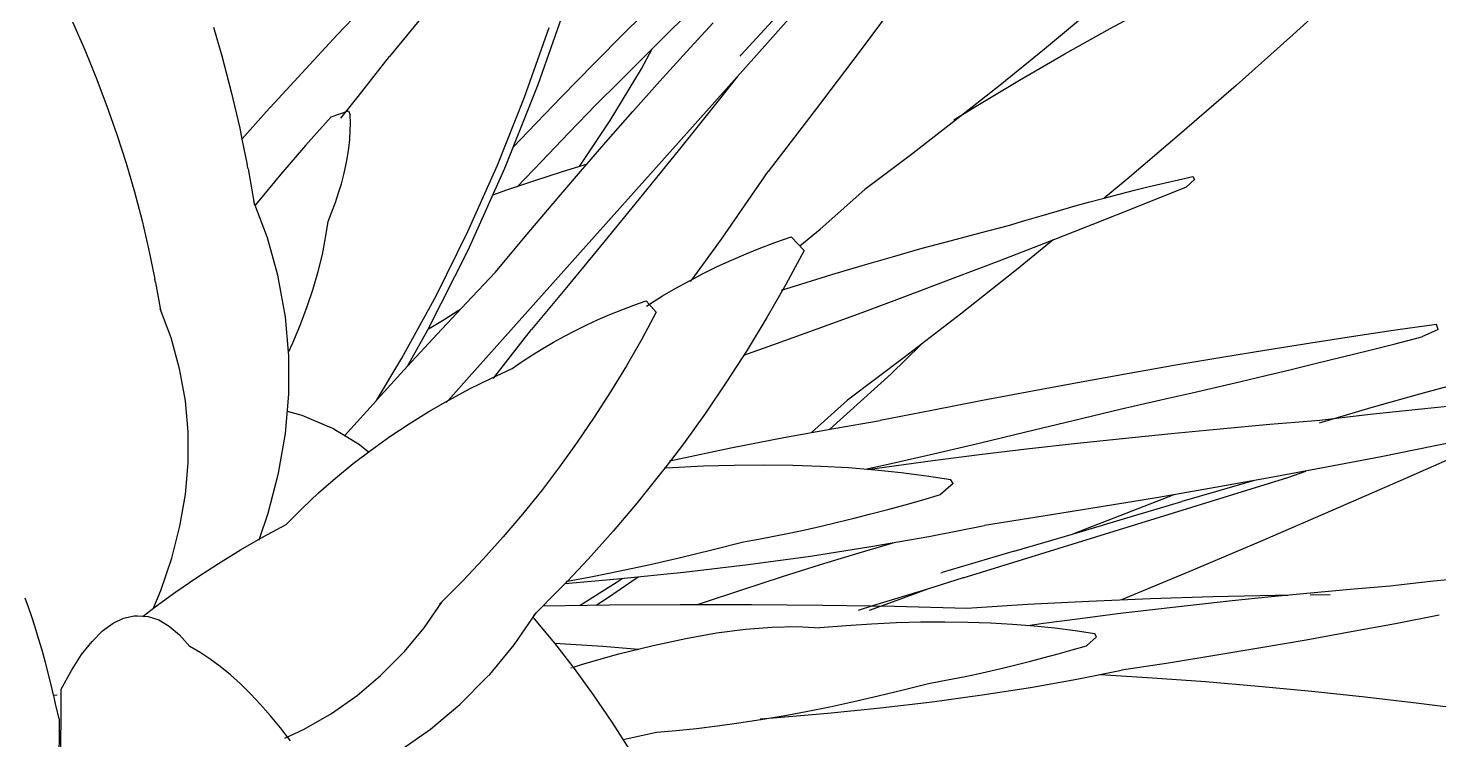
# Model space of a CAD drawing. Header units: metres. Extents: x 244.4 to 340.3, y -4.1 to 64.3.
# Drawn here: x 299.4045 to 299.7977, y 40.8763 to 41.0747 of the extents above; entities that cross this region are included whole.
import ezdxf

# ---------------------------------------------------------------- set-up
doc = ezdxf.new("R2010")
doc.units = ezdxf.units.M
doc.layers.add('Edges', color=7, linetype='Continuous')

msp = doc.modelspace()

# ---------------------------------------------------------------- linework, layer by layer
at = {"layer": 'Edges'}
for p, q in [((299.60908, 41.06897), (299.67197, 41.13984)), ((299.64919, 41.08563), (299.63641, 41.06844)), ((299.77112, 41.08568), (299.75623, 41.07213)), ((299.49068, 41.07287), (299.4972, 41.07976)), ((299.5467, 41.05907), (299.55505, 41.08296)), ((299.57091, 41.0736), (299.57934, 41.0819)), ((299.61735, 41.08275), (299.60326, 41.06728)), ((299.70615, 41.07465), (299.71891, 41.08151)), ((299.41685, 41.07649), (299.42027, 41.06872)), ((299.51343, 41.07675), (299.50522, 41.06689)), ((299.58181, 41.07229), (299.58827, 41.07879)), ((299.58807, 41.06817), (299.59547, 41.07621)), ((299.70012, 41.07913), (299.68782, 41.06892)), ((299.45615, 41.07501), (299.45847, 41.06703)), ((299.48412, 41.06585), (299.49068, 41.07287)), ((299.54287, 41.05551), (299.54971, 41.07489)), ((299.56217, 41.06483), (299.57091, 41.0736)), ((299.5785, 41.06899), (299.58181, 41.07229)), ((299.69345, 41.06756), (299.70615, 41.07465)), ((299.75623, 41.07213), (299.74122, 41.05878)), ((299.42027, 41.06872), (299.42347, 41.06088)), ((299.57543, 41.06592), (299.5785, 41.06899)), ((299.57544, 41.06337), (299.5785, 41.06899)), ((299.58062, 41.05995), (299.58807, 41.06817)), ((299.60908, 41.06897), (299.60212, 41.06115)), ((299.63641, 41.06844), (299.62363, 41.05148)), ((299.68782, 41.06892), (299.67543, 41.05887)), ((299.45847, 41.06703), (299.46112, 41.05695)), ((299.47751, 41.05868), (299.48412, 41.06585)), ((299.49654, 41.05574), (299.50522, 41.06689)), ((299.55314, 41.05561), (299.56217, 41.06483)), ((299.56914, 41.05967), (299.57543, 41.06592)), ((299.60297, 41.06696), (299.60326, 41.06728)), ((299.68083, 41.06025), (299.69345, 41.06756)), ((299.42347, 41.06088), (299.42646, 41.053)), ((299.54997, 41.0027), (299.60212, 41.06115)), ((299.56672, 41.04896), (299.57544, 41.06337)), ((299.57311, 41.05154), (299.58062, 41.05995)), ((299.60212, 41.06115), (299.59648, 41.05403)), ((299.66827, 41.05272), (299.68083, 41.06025)), ((299.46112, 41.05695), (299.46349, 41.04682)), ((299.47086, 41.05138), (299.47751, 41.05868)), ((299.53739, 41.03569), (299.5467, 41.05907)), ((299.56293, 41.05356), (299.56914, 41.05967)), ((299.67543, 41.05887), (299.66295, 41.04899)), ((299.74122, 41.05878), (299.72609, 41.04562)), ((299.42646, 41.053), (299.42923, 41.04507)), ((299.49168, 41.0497), (299.49654, 41.05574)), ((299.53533, 41.03656), (299.54287, 41.05551)), ((299.54386, 41.04596), (299.55314, 41.05561)), ((299.55524, 41.04553), (299.56293, 41.05356)), ((299.59648, 41.05403), (299.58607, 41.04102)), ((299.66544, 41.05096), (299.66827, 41.05272)), ((299.46416, 41.04393), (299.47086, 41.05138)), ((299.48897, 41.05003), (299.48185, 41.04199)), ((299.48897, 41.05003), (299.49384, 41.05172)), ((299.49384, 41.05172), (299.4943, 41.05061)), ((299.49435, 41.04834), (299.4943, 41.05061)), ((299.4943, 41.04603), (299.49435, 41.04834)), ((299.55819, 41.03622), (299.56672, 41.04896)), ((299.56555, 41.04294), (299.57311, 41.05154)), ((299.62363, 41.05148), (299.61083, 41.03475)), ((299.66295, 41.04899), (299.65038, 41.03927)), ((299.66257, 41.04918), (299.66544, 41.05096)), ((299.42923, 41.04507), (299.43178, 41.03709)), ((299.46349, 41.04682), (299.46408, 41.04384)), ((299.49414, 41.04368), (299.4943, 41.04603)), ((299.53976, 41.04163), (299.54386, 41.04596)), ((299.54762, 41.03761), (299.55524, 41.04553)), ((299.72609, 41.04562), (299.71084, 41.03267)), ((299.46408, 41.04384), (299.46416, 41.04393)), ((299.46408, 41.04384), (299.46559, 41.03663)), ((299.48185, 41.04199), (299.47497, 41.03401)), ((299.49352, 41.03887), (299.49388, 41.04129)), ((299.49388, 41.04129), (299.49414, 41.04368)), ((299.55794, 41.03416), (299.56555, 41.04294)), ((299.58607, 41.04102), (299.57569, 41.02817)), ((299.43178, 41.03709), (299.43412, 41.02907)), ((299.46579, 41.03557), (299.46559, 41.03663)), ((299.49248, 41.0339), (299.49305, 41.03641)), ((299.49305, 41.03641), (299.49352, 41.03887)), ((299.52711, 41.01809), (299.53533, 41.03656)), ((299.5408, 41.03055), (299.54762, 41.03761)), ((299.56029, 41.03687), (299.5534, 41.03473)), ((299.65038, 41.03927), (299.63773, 41.02973)), ((299.46579, 41.03557), (299.46762, 41.02533)), ((299.47497, 41.03401), (299.46834, 41.02609)), ((299.49181, 41.03137), (299.49248, 41.0339)), ((299.52713, 41.01288), (299.53739, 41.03569)), ((299.5534, 41.03473), (299.54538, 41.03211)), ((299.55028, 41.02521), (299.55794, 41.03416)), ((299.59776, 41.01596), (299.61083, 41.03475)), ((299.71084, 41.03267), (299.70445, 41.02736)), ((299.72111, 41.03154), (299.72515, 41.03247)), ((299.72515, 41.03247), (299.72913, 41.03336)), ((299.72729, 41.03041), (299.72961, 41.03252)), ((299.72913, 41.03336), (299.72961, 41.03252)), ((299.43412, 41.02907), (299.43624, 41.02099)), ((299.49016, 41.02618), (299.49104, 41.02879)), ((299.49104, 41.02879), (299.49181, 41.03137)), ((299.53755, 41.02944), (299.53401, 41.02818)), ((299.54538, 41.03211), (299.53755, 41.02944)), ((299.62533, 41.01872), (299.63773, 41.02973)), ((299.70445, 41.02736), (299.70868, 41.02847)), ((299.70868, 41.02847), (299.71288, 41.02954)), ((299.71288, 41.02954), (299.71702, 41.03056)), ((299.72729, 41.03041), (299.71412, 41.02512)), ((299.71702, 41.03056), (299.72111, 41.03154)), ((299.47123, 41.01625), (299.46744, 41.02636)), ((299.46834, 41.02609), (299.46779, 41.02542)), ((299.48918, 41.02353), (299.49016, 41.02618)), ((299.54257, 41.01607), (299.55028, 41.02521)), ((299.57569, 41.02817), (299.56536, 41.0155)), ((299.69135, 41.02373), (299.69576, 41.02498)), ((299.69576, 41.02498), (299.70012, 41.02619)), ((299.70012, 41.02619), (299.70445, 41.02736)), ((299.71412, 41.02512), (299.70104, 41.01992)), ((299.43624, 41.02099), (299.43814, 41.01288)), ((299.48743, 41.01628), (299.4881, 41.02085)), ((299.4881, 41.02085), (299.48918, 41.02353)), ((299.67782, 41.01971), (299.68238, 41.0211)), ((299.68238, 41.0211), (299.68689, 41.02244)), ((299.68689, 41.02244), (299.69135, 41.02373)), ((299.51822, 41.00012), (299.52711, 41.01809)), ((299.6196, 41.01403), (299.62533, 41.01872)), ((299.66188, 41.01559), (299.66991, 41.0177)), ((299.66991, 41.0177), (299.67782, 41.01971)), ((299.70104, 41.01992), (299.68803, 41.01482)), ((299.43814, 41.01288), (299.43983, 41.00472)), ((299.4741, 41.00589), (299.47123, 41.01625)), ((299.48652, 41.01163), (299.48743, 41.01628)), ((299.51594, 40.99067), (299.52713, 41.01288)), ((299.53481, 41.00676), (299.54257, 41.01607)), ((299.56536, 41.0155), (299.55507, 41.00302)), ((299.58956, 41.00471), (299.59776, 41.01596)), ((299.60463, 41.01185), (299.60876, 41.01352)), ((299.60876, 41.01352), (299.61295, 41.0151)), ((299.61295, 41.0151), (299.61722, 41.0166)), ((299.6208, 41.01273), (299.61572, 41.0033)), ((299.6208, 41.01273), (299.61722, 41.0166)), ((299.64544, 41.01103), (299.65372, 41.01336)), ((299.65372, 41.01336), (299.66188, 41.01559)), ((299.68803, 41.01482), (299.67512, 41.00982)), ((299.69028, 41.0157), (299.68001, 41.00737)), ((299.48536, 41.00688), (299.48652, 41.01163)), ((299.59658, 41.00826), (299.60057, 41.01009)), ((299.60057, 41.01009), (299.60463, 41.01185)), ((299.63704, 41.00859), (299.64544, 41.01103)), ((299.67512, 41.00982), (299.6623, 41.00492)), ((299.4743, 41.00483), (299.4741, 41.00589)), ((299.47621, 40.99429), (299.4743, 41.00483)), ((299.48396, 41.00205), (299.48536, 41.00688)), ((299.52668, 40.99817), (299.53481, 41.00676)), ((299.58882, 41.00433), (299.59267, 41.00633)), ((299.59267, 41.00633), (299.59658, 41.00826)), ((299.61989, 41.0034), (299.62853, 41.00605)), ((299.62853, 41.00605), (299.63704, 41.00859)), ((299.6623, 41.00492), (299.64957, 41.00012)), ((299.68001, 41.00737), (299.66443, 40.99504)), ((299.43998, 41.00387), (299.43983, 41.00472)), ((299.43998, 41.00387), (299.44145, 40.99567)), ((299.48232, 40.99713), (299.48396, 41.00205)), ((299.54997, 41.0027), (299.52744, 40.97755)), ((299.55507, 41.00302), (299.54483, 40.99071)), ((299.58135, 41.00007), (299.58505, 41.00224)), ((299.58505, 41.00224), (299.58882, 41.00433)), ((299.58912, 41.00411), (299.58956, 41.00471)), ((299.61572, 41.0033), (299.61042, 40.99405)), ((299.61448, 41.0017), (299.61989, 41.0034)), ((299.48044, 40.99213), (299.48232, 40.99713)), ((299.50868, 40.9827), (299.51822, 41.00012)), ((299.51848, 40.9894), (299.52668, 40.99817)), ((299.56996, 40.99622), (299.57332, 40.99749)), ((299.57332, 40.99749), (299.57674, 40.99869)), ((299.57961, 40.99558), (299.57674, 40.99869)), ((299.57688, 40.99726), (299.57761, 40.99774)), ((299.57761, 40.99774), (299.57772, 40.99782)), ((299.57772, 40.99782), (299.58135, 41.00007)), ((299.64957, 41.00012), (299.63694, 40.99542)), ((299.44434, 40.98839), (299.4413, 40.99649)), ((299.4771, 40.9844), (299.47621, 40.99429)), ((299.51627, 40.99101), (299.52044, 40.99348)), ((299.52044, 40.99348), (299.5244, 40.99599)), ((299.5244, 40.99599), (299.52504, 40.99642)), ((299.56021, 40.992), (299.5634, 40.99348)), ((299.5634, 40.99348), (299.56665, 40.99488)), ((299.56665, 40.99488), (299.56996, 40.99622)), ((299.57961, 40.99558), (299.57553, 40.98803)), ((299.61042, 40.99405), (299.60491, 40.98499)), ((299.63694, 40.99542), (299.6244, 40.99082)), ((299.66443, 40.99504), (299.64874, 40.98291)), ((299.47831, 40.98704), (299.48044, 40.99213)), ((299.51023, 40.98046), (299.51594, 40.99067)), ((299.51023, 40.98046), (299.51848, 40.9894)), ((299.51605, 40.99088), (299.51627, 40.99101)), ((299.53463, 40.97762), (299.54483, 40.99071)), ((299.55399, 40.98886), (299.55707, 40.99046)), ((299.55707, 40.99046), (299.56021, 40.992)), ((299.6244, 40.99082), (299.61196, 40.98632)), ((299.78569, 40.99052), (299.774, 40.98879)), ((299.79709, 40.99213), (299.78569, 40.99052)), ((299.79759, 40.99069), (299.793, 40.98866)), ((299.79759, 40.99069), (299.79709, 40.99213)), ((299.44664, 40.9801), (299.44434, 40.98839)), ((299.4771, 40.9844), (299.47831, 40.98704)), ((299.5451, 40.98364), (299.54801, 40.98545)), ((299.54801, 40.98545), (299.55097, 40.98719)), ((299.55097, 40.98719), (299.55399, 40.98886)), ((299.57553, 40.98803), (299.57129, 40.98063)), ((299.61196, 40.98632), (299.60393, 40.98346)), ((299.64512, 40.97841), (299.65335, 40.98648)), ((299.76203, 40.98695), (299.74979, 40.985)), ((299.774, 40.98879), (299.76203, 40.98695)), ((299.77817, 40.98491), (299.78554, 40.98677)), ((299.78554, 40.98677), (299.793, 40.98866)), ((299.47717, 40.98358), (299.4771, 40.9844)), ((299.47717, 40.97272), (299.47717, 40.98358)), ((299.5016, 40.97097), (299.50868, 40.9827)), ((299.53947, 40.97984), (299.54226, 40.98177)), ((299.54226, 40.98177), (299.5451, 40.98364)), ((299.60491, 40.98499), (299.5992, 40.97611)), ((299.64874, 40.98291), (299.63295, 40.97099)), ((299.73726, 40.98293), (299.72446, 40.98075)), ((299.74979, 40.985), (299.73726, 40.98293)), ((299.75656, 40.97959), (299.76367, 40.98132)), ((299.76367, 40.98132), (299.77088, 40.9831)), ((299.77088, 40.9831), (299.77817, 40.98491)), ((299.4468, 40.97925), (299.44664, 40.9801)), ((299.44833, 40.9708), (299.4468, 40.97925)), ((299.50192, 40.97133), (299.51023, 40.98046)), ((299.52156, 40.97094), (299.52744, 40.97755)), ((299.53344, 40.97707), (299.53947, 40.97984)), ((299.53422, 40.97709), (299.53463, 40.97762)), ((299.57129, 40.98063), (299.56688, 40.97337)), ((299.62795, 40.96296), (299.64512, 40.97841)), ((299.71139, 40.97846), (299.69805, 40.97605)), ((299.72446, 40.98075), (299.71139, 40.97846)), ((299.74259, 40.97625), (299.74953, 40.9779)), ((299.74953, 40.9779), (299.75656, 40.97959)), ((299.52179, 40.97107), (299.52755, 40.97415)), ((299.52755, 40.97415), (299.53344, 40.97707)), ((299.56688, 40.97337), (299.5623, 40.96625)), ((299.5992, 40.97611), (299.59328, 40.96741)), ((299.68444, 40.97353), (299.67056, 40.9709)), ((299.69805, 40.97605), (299.68444, 40.97353)), ((299.72898, 40.97307), (299.73574, 40.97463)), ((299.73574, 40.97463), (299.74259, 40.97625)), ((299.79243, 40.9728), (299.80586, 40.97645)), ((299.4491, 40.96222), (299.44833, 40.9708)), ((299.47621, 40.96175), (299.47717, 40.97272)), ((299.49357, 40.96204), (299.5016, 40.97097)), ((299.5016, 40.97097), (299.50192, 40.97133)), ((299.51618, 40.96783), (299.52156, 40.97094)), ((299.52107, 40.97039), (299.52156, 40.97094)), ((299.52156, 40.97094), (299.52179, 40.97107)), ((299.62284, 40.96203), (299.63295, 40.97099)), ((299.67056, 40.9709), (299.65642, 40.96816)), ((299.70928, 40.96861), (299.71575, 40.97005)), ((299.71575, 40.97005), (299.72232, 40.97154)), ((299.72232, 40.97154), (299.72898, 40.97307)), ((299.77885, 40.96895), (299.79243, 40.9728)), ((299.47675, 40.96792), (299.48084, 40.96682)), ((299.48084, 40.96682), (299.48844, 40.96357)), ((299.5107, 40.96444), (299.51618, 40.96783)), ((299.5623, 40.96625), (299.55756, 40.95928)), ((299.59328, 40.96741), (299.58715, 40.95889)), ((299.65642, 40.96816), (299.64203, 40.96531)), ((299.69586, 40.96534), (299.70928, 40.96861)), ((299.76454, 40.96547), (299.77154, 40.9663)), ((299.76512, 40.96489), (299.77885, 40.96895)), ((299.77154, 40.9663), (299.7786, 40.9671)), ((299.7786, 40.9671), (299.78572, 40.96787)), ((299.78572, 40.96787), (299.7929, 40.96861)), ((299.7929, 40.96861), (299.80013, 40.96932)), ((299.4491, 40.95353), (299.4491, 40.96222)), ((299.4743, 40.95068), (299.47621, 40.96175)), ((299.48977, 40.96297), (299.48844, 40.96357)), ((299.48977, 40.96297), (299.49277, 40.96114)), ((299.49277, 40.96114), (299.49357, 40.96204)), ((299.50536, 40.96089), (299.5107, 40.96444)), ((299.61519, 40.96063), (299.62908, 40.96317)), ((299.62908, 40.96317), (299.64203, 40.96531)), ((299.66964, 40.95908), (299.68264, 40.96216)), ((299.68264, 40.96216), (299.69586, 40.96534)), ((299.70954, 40.96038), (299.7231, 40.96176)), ((299.7231, 40.96176), (299.73678, 40.96306)), ((299.73678, 40.96306), (299.7506, 40.9643)), ((299.7506, 40.9643), (299.76454, 40.96547)), ((299.76449, 40.9647), (299.76512, 40.96489)), ((299.49264, 40.961), (299.49277, 40.96114)), ((299.49277, 40.96114), (299.49687, 40.95863)), ((299.49687, 40.95863), (299.49937, 40.95658)), ((299.50017, 40.95719), (299.50536, 40.96089)), ((299.55756, 40.95928), (299.55265, 40.95246)), ((299.58715, 40.95889), (299.58353, 40.95414)), ((299.58468, 40.95439), (299.60038, 40.9577)), ((299.60038, 40.9577), (299.61519, 40.96063)), ((299.65685, 40.9561), (299.66964, 40.95908)), ((299.68284, 40.95742), (299.69612, 40.95893)), ((299.69612, 40.95893), (299.70954, 40.96038)), ((299.79672, 40.95827), (299.78167, 40.95527)), ((299.80873, 40.95819), (299.78843, 40.94916)), ((299.81159, 40.96133), (299.79672, 40.95827)), ((299.49512, 40.95333), (299.50017, 40.95719)), ((299.49937, 40.95658), (299.49947, 40.9565)), ((299.58353, 40.95414), (299.58195, 40.95206)), ((299.58333, 40.95409), (299.58468, 40.95439)), ((299.64386, 40.95247), (299.65671, 40.95419)), ((299.64429, 40.95322), (299.65685, 40.9561)), ((299.65671, 40.95419), (299.6697, 40.95584)), ((299.6697, 40.95584), (299.68284, 40.95742)), ((299.78167, 40.95527), (299.76642, 40.95233)), ((299.44833, 40.94474), (299.4491, 40.95353)), ((299.47144, 40.93953), (299.4743, 40.95068)), ((299.49021, 40.94932), (299.49512, 40.95333)), ((299.55265, 40.95246), (299.54758, 40.94579)), ((299.58082, 40.95057), (299.57428, 40.94243)), ((299.58195, 40.95206), (299.58082, 40.95057)), ((299.58408, 40.95219), (299.58177, 40.95205)), ((299.59277, 40.95259), (299.58408, 40.95219)), ((299.60127, 40.95283), (299.59277, 40.95259)), ((299.60955, 40.9529), (299.60127, 40.95283)), ((299.61764, 40.9528), (299.60955, 40.9529)), ((299.62551, 40.95255), (299.61764, 40.9528)), ((299.63318, 40.95212), (299.62551, 40.95255)), ((299.64064, 40.95154), (299.63318, 40.95212)), ((299.63781, 40.95176), (299.64429, 40.95322)), ((299.63845, 40.95171), (299.64386, 40.95247)), ((299.64788, 40.95079), (299.64064, 40.95154)), ((299.65491, 40.94987), (299.64788, 40.95079)), ((299.66173, 40.94879), (299.65491, 40.94987)), ((299.76642, 40.95233), (299.75098, 40.94946)), ((299.75569, 40.94948), (299.7607, 40.95122)), ((299.76069, 40.95127), (299.7607, 40.95122)), ((299.48546, 40.94516), (299.49021, 40.94932)), ((299.66241, 40.94779), (299.65885, 40.94469)), ((299.66241, 40.94779), (299.66173, 40.94879)), ((299.66519, 40.92144), (299.75569, 40.94948)), ((299.73537, 40.94666), (299.71957, 40.94393)), ((299.75098, 40.94946), (299.73537, 40.94666)), ((299.74599, 40.94857), (299.73641, 40.94577)), ((299.78843, 40.94916), (299.76821, 40.94031)), ((299.4468, 40.93587), (299.44833, 40.94474)), ((299.48085, 40.94084), (299.48546, 40.94516)), ((299.54758, 40.94579), (299.54235, 40.93928)), ((299.57428, 40.94243), (299.56755, 40.93448)), ((299.649, 40.94186), (299.65389, 40.94324)), ((299.65389, 40.94324), (299.65885, 40.94469)), ((299.71957, 40.94393), (299.70359, 40.94126)), ((299.70981, 40.93791), (299.7261, 40.94274)), ((299.72386, 40.94467), (299.71046, 40.93941)), ((299.73641, 40.94577), (299.7261, 40.94274)), ((299.46899, 40.93233), (299.47144, 40.93953)), ((299.47639, 40.93638), (299.48085, 40.94084)), ((299.54235, 40.93928), (299.53695, 40.93291)), ((299.63011, 40.93697), (299.63473, 40.93809)), ((299.63473, 40.93809), (299.63942, 40.93929)), ((299.63942, 40.93929), (299.64417, 40.94054)), ((299.64417, 40.94054), (299.649, 40.94186)), ((299.68744, 40.93866), (299.67111, 40.93612)), ((299.70359, 40.94126), (299.68744, 40.93866)), ((299.71046, 40.93941), (299.6959, 40.93377)), ((299.76821, 40.94031), (299.74808, 40.93165)), ((299.44451, 40.92694), (299.4468, 40.93587)), ((299.46999, 40.93291), (299.47639, 40.93638)), ((299.56755, 40.93448), (299.56061, 40.92672)), ((299.61668, 40.93397), (299.62108, 40.9349)), ((299.62108, 40.9349), (299.62556, 40.9359)), ((299.62556, 40.9359), (299.63011, 40.93697)), ((299.65557, 40.93304), (299.67111, 40.93612)), ((299.6959, 40.93377), (299.69843, 40.93451)), ((299.69843, 40.93451), (299.70981, 40.93791)), ((299.46372, 40.92928), (299.46999, 40.93291)), ((299.46888, 40.93199), (299.46899, 40.93233)), ((299.53695, 40.93291), (299.53139, 40.9267)), ((299.59506, 40.9293), (299.6039, 40.93155)), ((299.6039, 40.93155), (299.60809, 40.93229)), ((299.60809, 40.93229), (299.61235, 40.9331)), ((299.61235, 40.9331), (299.61668, 40.93397)), ((299.62257, 40.92757), (299.63938, 40.93018)), ((299.63617, 40.92846), (299.64561, 40.93128)), ((299.63938, 40.93018), (299.65557, 40.93304)), ((299.6794, 40.92894), (299.6959, 40.93377)), ((299.74808, 40.93165), (299.72805, 40.92318)), ((299.44146, 40.91796), (299.44451, 40.92694)), ((299.45758, 40.92552), (299.46372, 40.92928)), ((299.53139, 40.9267), (299.52568, 40.92064)), ((299.56061, 40.92672), (299.55481, 40.92058)), ((299.57786, 40.92524), (299.58638, 40.92719)), ((299.58638, 40.92719), (299.59506, 40.9293)), ((299.60518, 40.92519), (299.62257, 40.92757)), ((299.62539, 40.92516), (299.63617, 40.92846)), ((299.6794, 40.92894), (299.65933, 40.923)), ((299.45156, 40.92161), (299.45758, 40.92552)), ((299.56135, 40.9218), (299.56952, 40.92344)), ((299.56881, 40.92118), (299.58725, 40.92306)), ((299.56952, 40.92344), (299.57786, 40.92524)), ((299.58725, 40.92306), (299.60518, 40.92519)), ((299.61447, 40.92172), (299.62539, 40.92516)), ((299.65891, 40.92288), (299.65933, 40.923)), ((299.72805, 40.92318), (299.70927, 40.91538)), ((299.44568, 40.91755), (299.45156, 40.92161)), ((299.52507, 40.92002), (299.5192, 40.91412)), ((299.52507, 40.92002), (299.52568, 40.92064)), ((299.55272, 40.91839), (299.54538, 40.91102)), ((299.55272, 40.91839), (299.55347, 40.91916)), ((299.55417, 40.91993), (299.55347, 40.91916)), ((299.55417, 40.91993), (299.56881, 40.92118)), ((299.55478, 40.92057), (299.55417, 40.91993)), ((299.55478, 40.92057), (299.55481, 40.92058)), ((299.55481, 40.92058), (299.56135, 40.9218)), ((299.55843, 40.91384), (299.56871, 40.92038)), ((299.56603, 40.91591), (299.57452, 40.92177)), ((299.56871, 40.92038), (299.57005, 40.92131)), ((299.60341, 40.91816), (299.61447, 40.92172)), ((299.65518, 40.91835), (299.6399, 40.91365)), ((299.65518, 40.91835), (299.64667, 40.91519)), ((299.66519, 40.92144), (299.65518, 40.91835)), ((299.773, 40.91828), (299.78416, 40.91922)), ((299.78416, 40.91922), (299.78977, 40.91988)), ((299.78977, 40.91988), (299.79543, 40.92052)), ((299.79543, 40.92052), (299.80113, 40.92113)), ((299.40458, 40.91327), (299.40363, 40.91578)), ((299.43931, 40.91288), (299.44146, 40.91796)), ((299.43993, 40.91336), (299.44568, 40.91755)), ((299.51489, 40.90757), (299.51978, 40.91471)), ((299.56282, 40.9139), (299.56603, 40.91591)), ((299.59109, 40.91408), (299.59221, 40.91446)), ((299.59221, 40.91446), (299.60341, 40.91816)), ((299.64667, 40.91519), (299.63895, 40.91236)), ((299.68309, 40.91411), (299.70017, 40.915)), ((299.70017, 40.915), (299.71739, 40.91572)), ((299.71739, 40.91572), (299.73473, 40.91627)), ((299.72936, 40.91398), (299.74011, 40.91513)), ((299.73473, 40.91627), (299.7522, 40.91665)), ((299.74011, 40.91513), (299.75097, 40.91624)), ((299.75097, 40.91624), (299.76193, 40.91729)), ((299.7522, 40.91665), (299.75568, 40.91669)), ((299.7619, 40.91676), (299.76747, 40.91683)), ((299.76193, 40.91729), (299.773, 40.91828)), ((299.40553, 40.91058), (299.40458, 40.91327)), ((299.40648, 40.90769), (299.40553, 40.91058)), ((299.4311, 40.91024), (299.43404, 40.91086)), ((299.43404, 40.91086), (299.43503, 40.91085)), ((299.43503, 40.91085), (299.43797, 40.91069)), ((299.43652, 40.91072), (299.43658, 40.91077)), ((299.43658, 40.91077), (299.43993, 40.91336)), ((299.43797, 40.91069), (299.4409, 40.90975)), ((299.54001, 40.90285), (299.54611, 40.91176)), ((299.54562, 40.91001), (299.54509, 40.9106)), ((299.54803, 40.91368), (299.56656, 40.91396)), ((299.56656, 40.91396), (299.58628, 40.91409)), ((299.58628, 40.91409), (299.6061, 40.91407)), ((299.6061, 40.91407), (299.62602, 40.91388)), ((299.62602, 40.91388), (299.64603, 40.91354)), ((299.6399, 40.91365), (299.63587, 40.91241)), ((299.64603, 40.91354), (299.66614, 40.91304)), ((299.66614, 40.91304), (299.68309, 40.91411)), ((299.69779, 40.91017), (299.7082, 40.9115)), ((299.7082, 40.9115), (299.71872, 40.91276)), ((299.71872, 40.91276), (299.72936, 40.91398)), ((299.79788, 40.91104), (299.78567, 40.90869)), ((299.40743, 40.90461), (299.40648, 40.90769)), ((299.42231, 40.90376), (299.42523, 40.90669)), ((299.42523, 40.90669), (299.42816, 40.90885)), ((299.42816, 40.90885), (299.4311, 40.91024)), ((299.4409, 40.90975), (299.44382, 40.90804)), ((299.44382, 40.90804), (299.44672, 40.90556)), ((299.50941, 40.90093), (299.51489, 40.90757)), ((299.55128, 40.90326), (299.54562, 40.91001)), ((299.59639, 40.90612), (299.60443, 40.90716)), ((299.60443, 40.90716), (299.61193, 40.90775)), ((299.61193, 40.90775), (299.61885, 40.90788)), ((299.61885, 40.90788), (299.6252, 40.90754)), ((299.63249, 40.90813), (299.6252, 40.90754)), ((299.63961, 40.90858), (299.63249, 40.90813)), ((299.64658, 40.9089), (299.63961, 40.90858)), ((299.65338, 40.90909), (299.64658, 40.9089)), ((299.66002, 40.90914), (299.65338, 40.90909)), ((299.66649, 40.90907), (299.66002, 40.90914)), ((299.6728, 40.90886), (299.66649, 40.90907)), ((299.67894, 40.90852), (299.6728, 40.90886)), ((299.68492, 40.90805), (299.67894, 40.90852)), ((299.68317, 40.90819), (299.6875, 40.9088)), ((299.69072, 40.90745), (299.68492, 40.90805)), ((299.6875, 40.9088), (299.69779, 40.91017)), ((299.69635, 40.90672), (299.69072, 40.90745)), ((299.70182, 40.90585), (299.69635, 40.90672)), ((299.78567, 40.90869), (299.77331, 40.90639)), ((299.40837, 40.90134), (299.40743, 40.90461)), ((299.41942, 40.90007), (299.42231, 40.90376)), ((299.44672, 40.90556), (299.44959, 40.90231)), ((299.53317, 40.89456), (299.54001, 40.90285)), ((299.55128, 40.90326), (299.56466, 40.9024)), ((299.55679, 40.89621), (299.55128, 40.90326)), ((299.56915, 40.90026), (299.57873, 40.90266)), ((299.57873, 40.90266), (299.58782, 40.90461)), ((299.58782, 40.90461), (299.59639, 40.90612)), ((299.70236, 40.90505), (299.69951, 40.90256)), ((299.70236, 40.90505), (299.70182, 40.90585)), ((299.7608, 40.90415), (299.74814, 40.90196)), ((299.77331, 40.90639), (299.7608, 40.90415)), ((299.40932, 40.89788), (299.40837, 40.90134)), ((299.41656, 40.89562), (299.41942, 40.90007)), ((299.45242, 40.90067), (299.44959, 40.90231)), ((299.45525, 40.89881), (299.45242, 40.90067)), ((299.45807, 40.89673), (299.45525, 40.89881)), ((299.50277, 40.89421), (299.50881, 40.90031)), ((299.50881, 40.90031), (299.50941, 40.90093)), ((299.55908, 40.89741), (299.56915, 40.90026)), ((299.56466, 40.9024), (299.57466, 40.90164)), ((299.68394, 40.89824), (299.68775, 40.89924)), ((299.68775, 40.89924), (299.69162, 40.9003)), ((299.69162, 40.9003), (299.69554, 40.90141)), ((299.69554, 40.90141), (299.69951, 40.90256)), ((299.73535, 40.89982), (299.72241, 40.89773)), ((299.74814, 40.90196), (299.73535, 40.89982)), ((299.41027, 40.89423), (299.40932, 40.89788)), ((299.41373, 40.89042), (299.41656, 40.89562)), ((299.46089, 40.89442), (299.45807, 40.89673)), ((299.55578, 40.89637), (299.55616, 40.89649)), ((299.55649, 40.8966), (299.55908, 40.89741)), ((299.56214, 40.88887), (299.55679, 40.89621)), ((299.66573, 40.89398), (299.66926, 40.89473)), ((299.66926, 40.89473), (299.67284, 40.89553)), ((299.67284, 40.89553), (299.67648, 40.89638)), ((299.67648, 40.89638), (299.68018, 40.89728)), ((299.68018, 40.89728), (299.68394, 40.89824)), ((299.69688, 40.89323), (299.70933, 40.8957)), ((299.72241, 40.89773), (299.70933, 40.8957)), ((299.41122, 40.8904), (299.41027, 40.89423)), ((299.4637, 40.8919), (299.46089, 40.89442)), ((299.4665, 40.88916), (299.4637, 40.8919)), ((299.49618, 40.88867), (299.50277, 40.89421)), ((299.52487, 40.88617), (299.53241, 40.89379)), ((299.53241, 40.89379), (299.53317, 40.89456)), ((299.64841, 40.89024), (299.65549, 40.89205)), ((299.65549, 40.89205), (299.65885, 40.89264)), ((299.65885, 40.89264), (299.66226, 40.89328)), ((299.66226, 40.89328), (299.66573, 40.89398)), ((299.67045, 40.88885), (299.68391, 40.89095)), ((299.68391, 40.89095), (299.69688, 40.89323)), ((299.70339, 40.89453), (299.71795, 40.89364)), ((299.71795, 40.89364), (299.73269, 40.89257)), ((299.73269, 40.89257), (299.74748, 40.89132)), ((299.74748, 40.89132), (299.76233, 40.88991)), ((299.4116, 40.88876), (299.41122, 40.8904)), ((299.4116, 40.88876), (299.41261, 40.8889)), ((299.41162, 40.88868), (299.4116, 40.88876)), ((299.41162, 40.88868), (299.41172, 40.88878)), ((299.41216, 40.88638), (299.41162, 40.88868)), ((299.41357, 40.86388), (299.41373, 40.89042)), ((299.4693, 40.8862), (299.4665, 40.88916)), ((299.48906, 40.88368), (299.49618, 40.88867)), ((299.56733, 40.88122), (299.56214, 40.88887)), ((299.62795, 40.88555), (299.63464, 40.88699)), ((299.63464, 40.88699), (299.64146, 40.88855)), ((299.64146, 40.88855), (299.64841, 40.89024)), ((299.64215, 40.88524), (299.65652, 40.88695)), ((299.65652, 40.88695), (299.67045, 40.88885)), ((299.76233, 40.88991), (299.77723, 40.88832)), ((299.77723, 40.88832), (299.79216, 40.88656)), ((299.41311, 40.88217), (299.41216, 40.88638)), ((299.47209, 40.88302), (299.4693, 40.8862)), ((299.47486, 40.87962), (299.47209, 40.88302)), ((299.48142, 40.87926), (299.48906, 40.88368)), ((299.51665, 40.87925), (299.52487, 40.88617)), ((299.60875, 40.88197), (299.61501, 40.88304)), ((299.61223, 40.88244), (299.62738, 40.88374)), ((299.61501, 40.88304), (299.62141, 40.88423)), ((299.62141, 40.88423), (299.62795, 40.88555)), ((299.62738, 40.88374), (299.64215, 40.88524)), ((299.79216, 40.88656), (299.80714, 40.88463)), ((299.41311, 40.88217), (299.41308, 40.85619)), ((299.47763, 40.87601), (299.47486, 40.87962)), ((299.47608, 40.87675), (299.48142, 40.87926)), ((299.50776, 40.87302), (299.51665, 40.87925)), ((299.57237, 40.87328), (299.56733, 40.88122)), ((299.58515, 40.87893), (299.59083, 40.8795)), ((299.59083, 40.8795), (299.59666, 40.8802)), ((299.59666, 40.8802), (299.60263, 40.88102)), ((299.60263, 40.88102), (299.60875, 40.88197)), ((299.6086, 40.88218), (299.61223, 40.88244)), ((299.4131, 40.87875), (299.41366, 40.87816)), ((299.57039, 40.8764), (299.57204, 40.87676)), ((299.57204, 40.87676), (299.57963, 40.87848)), ((299.57963, 40.87848), (299.58515, 40.87893))]:
    msp.add_line(p, q, dxfattribs=at)

doc.saveas('drawing.dxf')
